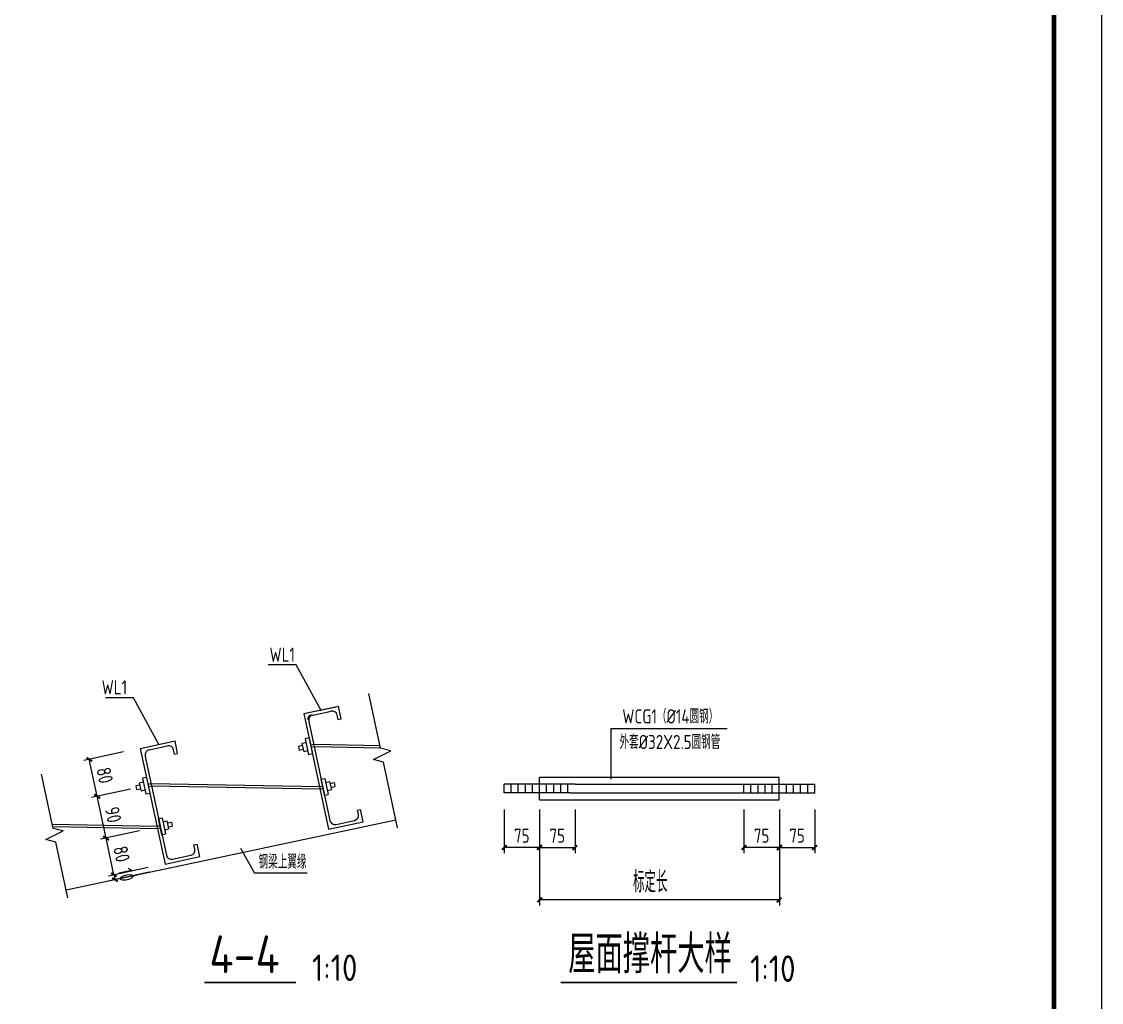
# Model space of a CAD drawing. Header units: millimetres. Extents: x 865974 to 875117, y 40174 to 44891.
# Drawn here: x 870373.3 to 870601.6, y 40371.9 to 40579.3 of the extents above; entities that cross this region are included whole.
import ezdxf

# ---------------------------------------------------------------- set-up
doc = ezdxf.new("R2010")
doc.units = ezdxf.units.MM
doc.header["$LTSCALE"] = 1000
doc.header["$MEASUREMENT"] = 0
for name, color, linetype in [('D2', 6, 'Continuous'), ('DIM', 7, 'Continuous'), ('FRAME', 4, 'Continuous'), ('THIN', 7, 'Continuous'), ('文字', 7, 'Continuous'), ('标注', 7, 'Continuous'), ('桩', 6, 'Continuous')]:
    doc.layers.add(name, color=color, linetype=linetype)
doc.layers.add('数字', color=3, linetype='Continuous', lineweight=9)
doc.styles.add('GBHZ', font='gbenor.shx', dxfattribs={"width": 0.9, "bigfont": 'gbcbig.shx'})
doc.dimstyles.new('Y10', dxfattribs={"dimscale": 0, "dimtxt": 3, "dimasz": 0.01, "dimexe": 1.2, "dimexo": 1, "dimgap": 1, "dimtad": 1, "dimdec": 0, "dimlfac": 10, "dimzin": 0, "dimdsep": 46, "dimtxsty": 'GBHZ', "dimblk1": 'DX', "dimblk2": 'DX', "dimsah": 1, "dimcen": 0.09, "dimdle": 1, "dimadec": 0, "dimazin": 0, "dimtfac": 1, "dimtdec": 0, "dimtix": 1, "dimtmove": 2, "dimatfit": 3, "dimldrblk": 'DX', "dimfxl": 0, "dimtolj": 1, "dimtzin": 0, "dimarcsym": 0})

# ---------------------------------------------------------------- blocks, each defined once
blk = doc.blocks.new('DX')
at = {"color": 0, "linetype": 'ByBlock', "const_width": 40}
blk.add_lwpolyline([(-54, -51), (46, 49)], dxfattribs=at)
blk = doc.blocks.new('*D282')
at = {"layer": 'Defpoints', "color": 0, "linetype": 'ByBlock', "transparency": 16777216}
for p in [(870533.47, 40413.67), (870482.78, 40411.45), (870482.78, 40393.59)]:
    blk.add_point(p, dxfattribs=at)
at = {"layer": 'DIM', "color": 0, "linetype": 'ByBlock', "lineweight": -2, "transparency": 16777216}
for p, q in [((870533.47, 40412.67), (870533.47, 40392.39)), ((870482.78, 40410.45), (870482.78, 40392.39)), ((870533.46, 40393.59), (870482.79, 40393.59))]:
    blk.add_line(p, q, dxfattribs=at)
at = {"layer": 'DIM', "color": 0, "linetype": 'ByBlock', "lineweight": -2, "transparency": 16777216, "xscale": 0.01, "yscale": 0.01, "zscale": 0.01, "rotation": 180}
blk.add_blockref('DX', (870482.78, 40393.59), dxfattribs=at)
at = {"layer": 'DIM', "color": 0, "linetype": 'ByBlock', "lineweight": -2, "transparency": 16777216, "xscale": 0.01, "yscale": 0.01, "zscale": 0.01}
blk.add_blockref('DX', (870533.47, 40393.59), dxfattribs=at)
blk = doc.blocks.new('*D283')
at = {"layer": 'Defpoints', "color": 0, "linetype": 'ByBlock', "transparency": 16777216}
for p in [(870482.78, 40413.67), (870490.28, 40413.67), (870490.28, 40404.65)]:
    blk.add_point(p, dxfattribs=at)
at = {"layer": 'DIM', "color": 0, "linetype": 'ByBlock', "lineweight": -2, "transparency": 16777216}
for p, q in [((870482.78, 40412.67), (870482.78, 40403.45)), ((870490.28, 40412.67), (870490.28, 40403.45)), ((870482.79, 40404.65), (870490.27, 40404.65))]:
    blk.add_line(p, q, dxfattribs=at)
at = {"layer": 'DIM', "color": 0, "linetype": 'ByBlock', "lineweight": -2, "transparency": 16777216, "xscale": 0.01, "yscale": 0.01, "zscale": 0.01, "rotation": 180}
blk.add_blockref('DX', (870482.78, 40404.65), dxfattribs=at)
at = {"layer": 'DIM', "color": 0, "linetype": 'ByBlock', "lineweight": -2, "transparency": 16777216, "xscale": 0.01, "yscale": 0.01, "zscale": 0.01}
blk.add_blockref('DX', (870490.28, 40404.65), dxfattribs=at)
at = {"layer": 'DIM', "color": 0, "linetype": 'ByBlock', "transparency": 16777216, "insert": (870486.53, 40407.15), "char_height": 3, "attachment_point": 5, "style": 'GBHZ'}
blk.add_mtext('\\A1;75', dxfattribs=at)
blk = doc.blocks.new('*D284')
at = {"layer": 'Defpoints', "color": 0, "linetype": 'ByBlock', "transparency": 16777216}
for p in [(870475.28, 40413.67), (870482.78, 40413.67), (870475.28, 40404.65)]:
    blk.add_point(p, dxfattribs=at)
at = {"layer": 'DIM', "color": 0, "linetype": 'ByBlock', "lineweight": -2, "transparency": 16777216}
for p, q in [((870475.28, 40412.67), (870475.28, 40403.45)), ((870482.78, 40412.67), (870482.78, 40403.45)), ((870482.77, 40404.65), (870475.29, 40404.65))]:
    blk.add_line(p, q, dxfattribs=at)
at = {"layer": 'DIM', "color": 0, "linetype": 'ByBlock', "lineweight": -2, "transparency": 16777216, "xscale": 0.01, "yscale": 0.01, "zscale": 0.01, "rotation": 180}
blk.add_blockref('DX', (870475.28, 40404.65), dxfattribs=at)
at = {"layer": 'DIM', "color": 0, "linetype": 'ByBlock', "lineweight": -2, "transparency": 16777216, "xscale": 0.01, "yscale": 0.01, "zscale": 0.01}
blk.add_blockref('DX', (870482.78, 40404.65), dxfattribs=at)
at = {"layer": 'DIM', "color": 0, "linetype": 'ByBlock', "transparency": 16777216, "insert": (870479.03, 40407.15), "char_height": 3, "attachment_point": 5, "style": 'GBHZ'}
blk.add_mtext('\\A1;75', dxfattribs=at)
blk = doc.blocks.new('*D285')
at = {"layer": 'Defpoints', "color": 0, "linetype": 'ByBlock', "transparency": 16777216}
for p in [(870525.97, 40413.67), (870533.47, 40413.67), (870525.97, 40404.65)]:
    blk.add_point(p, dxfattribs=at)
at = {"layer": 'DIM', "color": 0, "linetype": 'ByBlock', "lineweight": -2, "transparency": 16777216}
for p, q in [((870525.97, 40412.67), (870525.97, 40403.45)), ((870533.47, 40412.67), (870533.47, 40403.45)), ((870533.46, 40404.65), (870525.98, 40404.65))]:
    blk.add_line(p, q, dxfattribs=at)
at = {"layer": 'DIM', "color": 0, "linetype": 'ByBlock', "lineweight": -2, "transparency": 16777216, "xscale": 0.01, "yscale": 0.01, "zscale": 0.01, "rotation": 180}
blk.add_blockref('DX', (870525.97, 40404.65), dxfattribs=at)
at = {"layer": 'DIM', "color": 0, "linetype": 'ByBlock', "lineweight": -2, "transparency": 16777216, "xscale": 0.01, "yscale": 0.01, "zscale": 0.01}
blk.add_blockref('DX', (870533.47, 40404.65), dxfattribs=at)
at = {"layer": 'DIM', "color": 0, "linetype": 'ByBlock', "transparency": 16777216, "insert": (870529.72, 40407.15), "char_height": 3, "attachment_point": 5, "style": 'GBHZ'}
blk.add_mtext('\\A1;75', dxfattribs=at)
blk = doc.blocks.new('*D286')
at = {"layer": 'Defpoints', "color": 0, "linetype": 'ByBlock', "transparency": 16777216}
for p in [(870533.47, 40413.67), (870540.97, 40413.67), (870540.97, 40404.65)]:
    blk.add_point(p, dxfattribs=at)
at = {"layer": 'DIM', "color": 0, "linetype": 'ByBlock', "lineweight": -2, "transparency": 16777216}
for p, q in [((870533.47, 40412.67), (870533.47, 40403.45)), ((870540.97, 40412.67), (870540.97, 40403.45)), ((870533.48, 40404.65), (870540.96, 40404.65))]:
    blk.add_line(p, q, dxfattribs=at)
at = {"layer": 'DIM', "color": 0, "linetype": 'ByBlock', "lineweight": -2, "transparency": 16777216, "xscale": 0.01, "yscale": 0.01, "zscale": 0.01, "rotation": 180}
blk.add_blockref('DX', (870533.47, 40404.65), dxfattribs=at)
at = {"layer": 'DIM', "color": 0, "linetype": 'ByBlock', "lineweight": -2, "transparency": 16777216, "xscale": 0.01, "yscale": 0.01, "zscale": 0.01}
blk.add_blockref('DX', (870540.97, 40404.65), dxfattribs=at)
at = {"layer": 'DIM', "color": 0, "linetype": 'ByBlock', "transparency": 16777216, "insert": (870537.22, 40407.15), "char_height": 3, "attachment_point": 5, "style": 'GBHZ'}
blk.add_mtext('\\A1;75', dxfattribs=at)
blk = doc.blocks.new('*D277')
at = {"layer": 'Defpoints', "color": 0, "linetype": 'ByBlock', "transparency": 16777216}
for p in [(870399.19, 40408.36), (870391.17, 40406.65), (870401.03, 40400.61)]:
    blk.add_point(p, dxfattribs=at)
at = {"layer": 'DIM', "color": 0, "linetype": 'ByBlock', "lineweight": -2, "transparency": 16777216}
for p, q in [((870398.21, 40408.15), (870390, 40406.4)), ((870392.82, 40398.87), (870391.17, 40406.64)), ((870400.05, 40400.4), (870391.65, 40398.61))]:
    blk.add_line(p, q, dxfattribs=at)
at = {"layer": 'DIM', "color": 0, "linetype": 'ByBlock', "lineweight": -2, "transparency": 16777216, "xscale": 0.01, "yscale": 0.01, "zscale": 0.01}
for p, rotation in [((870391.17, 40406.65), 102.0171866415756), ((870392.83, 40398.86), 282.0171866415757)]:
    blk.add_blockref('DX', p, dxfattribs=dict(at, rotation=rotation))
at = {"layer": 'DIM', "color": 0, "linetype": 'ByBlock', "transparency": 16777216, "insert": (870394.44, 40403.28), "char_height": 3, "attachment_point": 5, "rotation": 282.0172, "style": 'GBHZ'}
blk.add_mtext('\\A1;80', dxfattribs=at)
blk = doc.blocks.new('*D278')
at = {"layer": 'Defpoints', "color": 0, "linetype": 'ByBlock', "transparency": 16777216}
for p in [(870397.27, 40417.19), (870389.26, 40415.49), (870399.19, 40408.36)]:
    blk.add_point(p, dxfattribs=at)
at = {"layer": 'DIM', "color": 0, "linetype": 'ByBlock', "lineweight": -2, "transparency": 16777216}
for p, q in [((870396.29, 40416.98), (870388.09, 40415.24)), ((870391.14, 40406.65), (870389.27, 40415.48)), ((870398.21, 40408.15), (870389.97, 40406.39))]:
    blk.add_line(p, q, dxfattribs=at)
at = {"layer": 'DIM', "color": 0, "linetype": 'ByBlock', "lineweight": -2, "transparency": 16777216, "xscale": 0.01, "yscale": 0.01, "zscale": 0.01}
for p, rotation in [((870389.26, 40415.49), 102.0171866415756), ((870391.15, 40406.64), 282.0171866415757)]:
    blk.add_blockref('DX', p, dxfattribs=dict(at, rotation=rotation))
at = {"layer": 'DIM', "color": 0, "linetype": 'ByBlock', "transparency": 16777216, "insert": (870392.65, 40411.59), "char_height": 3, "attachment_point": 5, "rotation": 282.0172, "style": 'GBHZ'}
blk.add_mtext('\\A1;90', dxfattribs=at)
blk = doc.blocks.new('*D279')
at = {"layer": 'Defpoints', "color": 0, "linetype": 'ByBlock', "transparency": 16777216}
for p in [(870395.8, 40425.06), (870387.6, 40423.31), (870397.27, 40417.19)]:
    blk.add_point(p, dxfattribs=at)
at = {"layer": 'DIM', "color": 0, "linetype": 'ByBlock', "lineweight": -2, "transparency": 16777216}
for p, q in [((870394.83, 40424.85), (870386.42, 40423.06)), ((870389.26, 40415.5), (870387.6, 40423.3)), ((870396.29, 40416.98), (870388.09, 40415.24))]:
    blk.add_line(p, q, dxfattribs=at)
at = {"layer": 'DIM', "color": 0, "linetype": 'ByBlock', "lineweight": -2, "transparency": 16777216, "xscale": 0.01, "yscale": 0.01, "zscale": 0.01}
for p, rotation in [((870387.6, 40423.31), 102.0171866415756), ((870389.26, 40415.49), 282.0171866415757)]:
    blk.add_blockref('DX', p, dxfattribs=dict(at, rotation=rotation))
at = {"layer": 'DIM', "color": 0, "linetype": 'ByBlock', "transparency": 16777216, "insert": (870390.88, 40419.92), "char_height": 3, "attachment_point": 5, "rotation": 282.0172, "style": 'GBHZ'}
blk.add_mtext('\\A1;80', dxfattribs=at)
blk = doc.blocks.new('fe')
at = {"layer": 'D2'}
for p, q in [((868173.85, 41251.28, 15.4), (868181.35, 41251.28, 15.4)), ((868173.85, 41251.28, 15.4), (868173.85, 41226.28, 15.4)), ((868181.34, 41248.57, 15.4), (868181.35, 41251.28, 15.4)), ((868174.53, 41249.41, 15.4), (868174.53, 41228.04, 15.4)), ((868175.61, 41250.59, 15.4), (868179.59, 41250.6, 15.4)), ((868180.67, 41248.57, 15.4), (868180.67, 41249.51, 15.4)), ((868180.67, 41248.57, 15.4), (868181.34, 41248.57, 15.4)), ((868180.67, 41228.04, 15.4), (868180.68, 41228.98, 15.4)), ((868180.68, 41228.98, 15.4), (868181.35, 41228.98, 15.4)), ((868181.35, 41226.28, 15.4), (868181.35, 41228.98, 15.4)), ((868173.85, 41226.28, 15.4), (868181.35, 41226.28, 15.4)), ((868175.61, 41226.95, 15.4), (868179.59, 41226.96, 15.4))]:
    blk.add_line(p, q, dxfattribs=at)
for centre, start, end in [((868175.61, 41249.51, 15.4), 89.9549, 185.6464), ((868179.59, 41249.52, 15.4), 359.9549, 89.9549), ((868175.61, 41228.04, 15.4), 179.9549, 269.9549), ((868179.59, 41228.04, 15.4), 269.9549, 359.9549)]:
    blk.add_arc(centre, 1.08, start, end, dxfattribs=at)
blk = doc.blocks.new('*D359')
at = {"layer": 'Defpoints', "color": 0, "linetype": 'ByBlock', "transparency": 16777216}
for p in [(870401.03, 40400.61), (870393.03, 40397.89), (870401.24, 40399.63)]:
    blk.add_point(p, dxfattribs=at)
at = {"layer": 'DIM', "color": 0, "linetype": 'ByBlock', "lineweight": -2, "transparency": 16777216}
for p, q in [((870400.05, 40400.4), (870391.65, 40398.61)), ((870400.26, 40399.42), (870391.86, 40397.64)), ((870392.82, 40398.87), (870392.82, 40398.88)), ((870392.83, 40398.86), (870393.03, 40397.89)), ((870393.04, 40397.88), (870393.04, 40397.87))]:
    blk.add_line(p, q, dxfattribs=at)
at = {"layer": 'DIM', "color": 0, "linetype": 'ByBlock', "lineweight": -2, "transparency": 16777216, "xscale": 0.01, "yscale": 0.01, "zscale": 0.01}
for p, rotation in [((870392.83, 40398.86), 282.0171866150455), ((870393.03, 40397.89), 102.0171866150456)]:
    blk.add_blockref('DX', p, dxfattribs=dict(at, rotation=rotation))
at = {"layer": 'DIM', "color": 0, "linetype": 'ByBlock', "transparency": 16777216, "insert": (870395.38, 40398.9), "char_height": 3, "attachment_point": 5, "rotation": 282.0172, "style": 'GBHZ'}
blk.add_mtext('\\A1;10', dxfattribs=at)

msp = doc.modelspace()

# ---------------------------------------------------------------- linework, layer by layer
at = {"color": 0}
msp.add_line((870601.552, 40767.578), (870601.552, 40173.578), dxfattribs=at)
at = {"color": 251}
for p, q in [((870431.336, 40443.31), (870425.437, 40443.31)), ((870436.704, 40433.454), (870431.336, 40443.31)), ((870396.932, 40436.296), (870391.033, 40436.296)), ((870402.299, 40426.441), (870396.932, 40436.296)), ((870382.705, 40395.687), (870452.403, 40410.524)), ((870419.549, 40404.553), (870422.543, 40399.256)), ((870433.638, 40399.256), (870422.543, 40399.256))]:
    msp.add_line(p, q, dxfattribs=at)
at = {"color": 0, "const_width": 1}
msp.add_lwpolyline([(870591.552, 40183.578), (869785.552, 40183.578), (869785.552, 40757.578), (870591.552, 40757.578)], close=True, dxfattribs=at)
at = {"layer": 'D2'}
for p, q in [((870432.96, 40432.967), (870439.805, 40434.424)), ((870434.079, 40427.818), (870433.232, 40427.638)), ((870433.232, 40427.638), (870433.953, 40424.252)), ((870432.656, 40426.188), (870431.81, 40426.008)), ((870431.81, 40426.008), (870431.99, 40425.161)), ((870432.836, 40425.342), (870431.99, 40425.161)), ((870433.412, 40426.792), (870432.566, 40426.611)), ((870432.566, 40426.611), (870432.926, 40424.918)), ((870433.773, 40425.099), (870432.926, 40424.918)), ((870434.387, 40426.37), (870435.078, 40426.517)), ((870434.491, 40425.881), (870435.14, 40426.019)), ((870435.078, 40426.517), (870449.055, 40426.254)), ((870435.14, 40426.019), (870449.161, 40425.756)), ((870434.799, 40424.432), (870433.953, 40424.252)), ((870399.027, 40418.45), (870398.18, 40418.269)), ((870398.18, 40418.269), (870398.54, 40416.576)), ((870399.693, 40419.476), (870398.846, 40419.296)), ((870398.846, 40419.296), (870399.567, 40415.91)), ((870400.001, 40418.028), (870400.714, 40418.18)), ((870400.714, 40418.18), (870436.319, 40417.539)), ((870436.541, 40419.1), (870437.387, 40419.28)), ((870437.387, 40419.28), (870438.108, 40415.894)), ((870437.568, 40418.434), (870438.414, 40418.614)), ((870438.414, 40418.614), (870438.774, 40416.921)), ((870438.504, 40418.191), (870439.351, 40418.371)), ((870439.351, 40418.371), (870439.531, 40417.524)), ((870398.27, 40417.846), (870397.424, 40417.666)), ((870397.424, 40417.666), (870397.604, 40416.82)), ((870398.45, 40417), (870397.604, 40416.82)), ((870399.387, 40416.757), (870398.54, 40416.576)), ((870400.414, 40416.09), (870399.567, 40415.91)), ((870400.105, 40417.539), (870400.777, 40417.682)), ((870400.777, 40417.682), (870436.381, 40417.041)), ((870436.319, 40417.539), (870436.849, 40417.652)), ((870436.381, 40417.041), (870436.953, 40417.163)), ((870437.262, 40415.714), (870438.108, 40415.894)), ((870437.928, 40416.741), (870438.774, 40416.921)), ((870438.684, 40417.344), (870439.531, 40417.524)), ((870379.744, 40409.597), (870401.938, 40409.198)), ((870379.851, 40409.099), (870402.001, 40408.7)), ((870401.922, 40409.194), (870402.452, 40409.307)), ((870402.144, 40410.756), (870402.99, 40410.936)), ((870402.99, 40410.936), (870403.711, 40407.55)), ((870403.17, 40410.089), (870404.017, 40410.27)), ((870404.017, 40410.27), (870404.377, 40408.577)), ((870404.107, 40409.846), (870404.954, 40410.026)), ((870404.287, 40409), (870405.134, 40409.18)), ((870404.954, 40410.026), (870405.134, 40409.18)), ((870402.001, 40408.7), (870402.556, 40408.818)), ((870402.865, 40407.37), (870403.711, 40407.55)), ((870403.531, 40408.396), (870404.377, 40408.577))]:
    msp.add_line(p, q, dxfattribs=at)
msp.add_arc((870434.699, 40431.833), 0.902, 102.01719, 192.01719, dxfattribs=at)
at = {"layer": 'DIM', "color": 0, "linetype": 'Continuous'}
for p, q in [((870497.927, 40429.804), (870522.437, 40429.804)), ((870497.927, 40419.095), (870497.927, 40429.804))]:
    msp.add_line(p, q, dxfattribs=at)
at = {"layer": 'FRAME', "color": 4}
for p, q in [((870482.78, 40419.534), (870533.467, 40419.534)), ((870482.78, 40414.734), (870482.78, 40419.534)), ((870533.467, 40414.734), (870533.467, 40419.534)), ((870475.28, 40416.234), (870475.28, 40418.034)), ((870490.28, 40418.034), (870475.28, 40418.034)), ((870489.222, 40416.234), (870475.28, 40416.234)), ((870476.78, 40416.234), (870476.78, 40418.034)), ((870478.28, 40416.234), (870478.28, 40418.034)), ((870479.78, 40416.234), (870479.78, 40418.034)), ((870481.28, 40416.234), (870481.28, 40418.034)), ((870484.28, 40416.234), (870484.28, 40418.034)), ((870485.78, 40416.234), (870485.78, 40418.034)), ((870487.28, 40416.234), (870487.28, 40418.034)), ((870488.78, 40416.234), (870488.78, 40418.034)), ((870489.222, 40416.234), (870525.967, 40416.234)), ((870490.28, 40418.034), (870527.248, 40418.034)), ((870525.967, 40416.234), (870525.967, 40418.034)), ((870525.967, 40416.234), (870540.967, 40416.234)), ((870527.248, 40418.034), (870540.967, 40418.034)), ((870527.467, 40416.234), (870527.467, 40418.034)), ((870528.967, 40416.234), (870528.967, 40418.034)), ((870530.467, 40416.234), (870530.467, 40418.034)), ((870531.967, 40416.234), (870531.967, 40418.034)), ((870534.967, 40416.234), (870534.967, 40418.034)), ((870536.467, 40416.234), (870536.467, 40418.034)), ((870537.967, 40416.234), (870537.967, 40418.034)), ((870539.467, 40416.234), (870539.467, 40418.034)), ((870540.967, 40416.234), (870540.967, 40418.034)), ((870482.78, 40414.734), (870533.467, 40414.734))]:
    msp.add_line(p, q, dxfattribs=at)
at = {"layer": 'THIN'}
for p, q in [((870449.188, 40425.628), (870446.727, 40437.192)), ((870447.649, 40423.256), (870451.353, 40425.066)), ((870451.353, 40425.066), (870449.188, 40425.628)), ((870449.813, 40422.694), (870447.649, 40423.256)), ((870452.763, 40408.834), (870449.813, 40422.694)), ((870379.933, 40408.712), (870377.494, 40420.169)), ((870378.393, 40406.339), (870382.097, 40408.15)), ((870382.097, 40408.15), (870379.933, 40408.712)), ((870380.558, 40405.777), (870378.393, 40406.339)), ((870383.065, 40393.997), (870380.558, 40405.777))]:
    msp.add_line(p, q, dxfattribs=at)
at = {"layer": '文字', "color": 6, "const_width": 0.32}
for points in [[(870411.921, 40376.131), (870431.315, 40376.131)], [(870487.253, 40376.131), (870524.507, 40376.131)]]:
    msp.add_lwpolyline(points, dxfattribs=at)
at = {"layer": '桩'}
for p, q in [((870434.079, 40427.818), (870434.799, 40424.432)), ((870399.693, 40419.476), (870400.414, 40416.09)), ((870436.541, 40419.1), (870437.262, 40415.714)), ((870402.144, 40410.756), (870402.865, 40407.37))]:
    msp.add_line(p, q, dxfattribs=at)

# ---------------------------------------------------------------- block references
at = {"layer": '标注', "rotation": 12.06230716144959}
for p in [(30048.083, -181334.386, -15.397), (30013.511, -181341.745, -15.397)]:
    msp.add_blockref('fe', p, dxfattribs=at)

# ---------------------------------------------------------------- texts
at = {"layer": 'DIM', "linetype": 'ByBlock', "style": 'GBHZ', "width": 0.75}
msp.add_text('标定长', height=4.5, dxfattribs=at).set_placement((870502.538, 40395.142))
at = {"layer": '数字', "style": 'GBHZ', "width": 0.9}
for s, p in [('WL1', (870425.705, 40443.913)), ('WL1', (870390.216, 40437.035)), ('WCG1（%%C14圆钢）', (870500.272, 40430.881)), ('外套%%C32X2.5圆钢管', (870499.693, 40425.465)), ('钢梁上翼缘', (870423.389, 40400.15))]:
    msp.add_text(s, height=3, dxfattribs=at).set_placement(p)
at = {"layer": '文字', "color": 6, "style": 'GBHZ'}
for s, height, p in [('屋面撑杆大样', 8, (870488.861, 40378.082)), ('4-4', 8, (870412.977, 40378.082)), ('1:10', 5.6, (870434.688, 40376.442)), ('1:10', 5.6, (870527.3, 40376.243))]:
    msp.add_text(s, height=height, dxfattribs=at).set_placement(p)

# ---------------------------------------------------------------- dimensions: what is measured, and where the dimension line sits
at = {"layer": 'DIM', "color": 0, "linetype": 'ByBlock'}
for base, p1, p2, picture, middle in [((870387.599, 40423.311), (870397.266, 40417.19), (870395.804, 40425.058), '*D279', (870390.877, 40419.92)), ((870389.264, 40415.487), (870399.187, 40408.356), (870397.266, 40417.19), '*D278', (870392.651, 40411.586)), ((870391.169, 40406.649), (870401.032, 40400.611), (870399.187, 40408.356), '*D277', (870394.443, 40403.277))]:
    dim = msp.add_linear_dim(base=base, p1=p1, p2=p2, angle=102.01719, dimstyle='Y10', override={"dimscale": 1}, dxfattribs=at)
    dim.commit()
    dim.dimension.update_dxf_attribs({"geometry": picture, "text_midpoint": middle})
at = {"layer": 'DIM', "linetype": 'ByBlock'}
for base, p1, p2, picture, middle in [((870475.28, 40404.649), (870482.78, 40413.665), (870475.28, 40413.665), '*D284', (870479.03, 40407.149)), ((870490.28, 40404.649), (870482.78, 40413.665), (870490.28, 40413.665), '*D283', (870486.53, 40407.149)), ((870525.967, 40404.649), (870533.467, 40413.665), (870525.967, 40413.665), '*D285', (870529.717, 40407.149)), ((870540.967, 40404.649), (870533.467, 40413.665), (870540.967, 40413.665), '*D286', (870537.217, 40407.149))]:
    dim = msp.add_linear_dim(base=base, p1=p1, p2=p2, dimstyle='Y10', override={"dimscale": 1}, dxfattribs=at)
    dim.commit()
    dim.dimension.update_dxf_attribs({"geometry": picture, "text_midpoint": middle})
dim = msp.add_linear_dim(base=(870482.78, 40393.59), p1=(870533.467, 40413.665), p2=(870482.78, 40411.45), text=' ', dimstyle='Y10', override={"dimscale": 1}, dxfattribs=at)
dim.commit()
dim.dimension.update_dxf_attribs({"geometry": '*D282', "text_midpoint": (870508.123, 40393.59)})
at = {"layer": 'DIM', "color": 0, "linetype": 'ByBlock'}
dim = msp.add_aligned_dim(p1=(870401.032, 40400.611), p2=(870401.24, 40399.633), distance=-8.389, dimstyle='Y10', override={"dimscale": 1}, dxfattribs=at)
dim.commit()
dim.dimension.update_dxf_attribs({"geometry": '*D359', "text_midpoint": (870395.376, 40398.896)})

doc.saveas('drawing.dxf')
